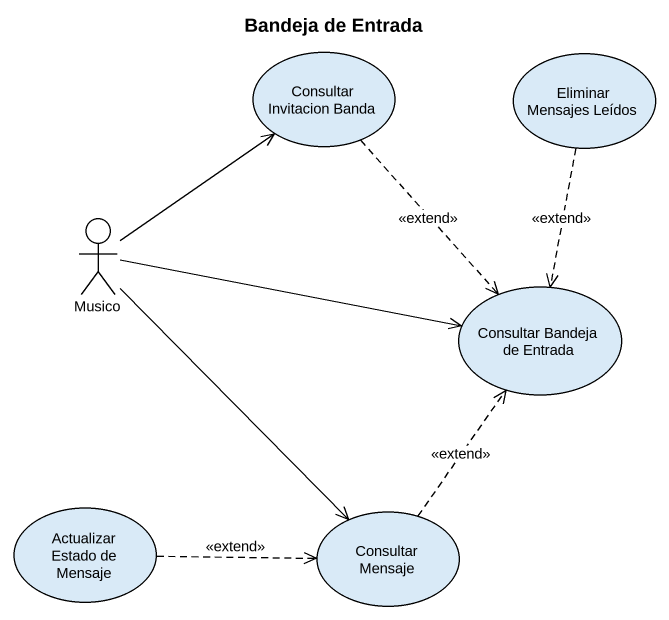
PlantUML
@startuml
title Bandeja de Entrada
usecase "Consultar Invitacion Banda" as Consultar_Invitacion_Banda
usecase "Eliminar Mensajes Leídos" as Eliminar_Mensajes_Leídos
actor Musico
usecase "Consultar Bandeja de Entrada" as Consultar_Bandeja_de_Entrada
usecase "Actualizar Estado de Mensaje" as Actualizar_Estado_de_Mensaje
usecase "Consultar Mensaje" as Consultar_Mensaje
Consultar_Invitacion_Banda ..> Consultar_Bandeja_de_Entrada : <<extend>>
Eliminar_Mensajes_Leídos ..> Consultar_Bandeja_de_Entrada : <<extend>>
Musico -up-> Consultar_Invitacion_Banda
Musico -right-> Consultar_Bandeja_de_Entrada
Musico --> Consultar_Mensaje
Actualizar_Estado_de_Mensaje .right.> Consultar_Mensaje : <<extend>>
Consultar_Mensaje .up.> Consultar_Bandeja_de_Entrada : <<extend>>
@enduml
